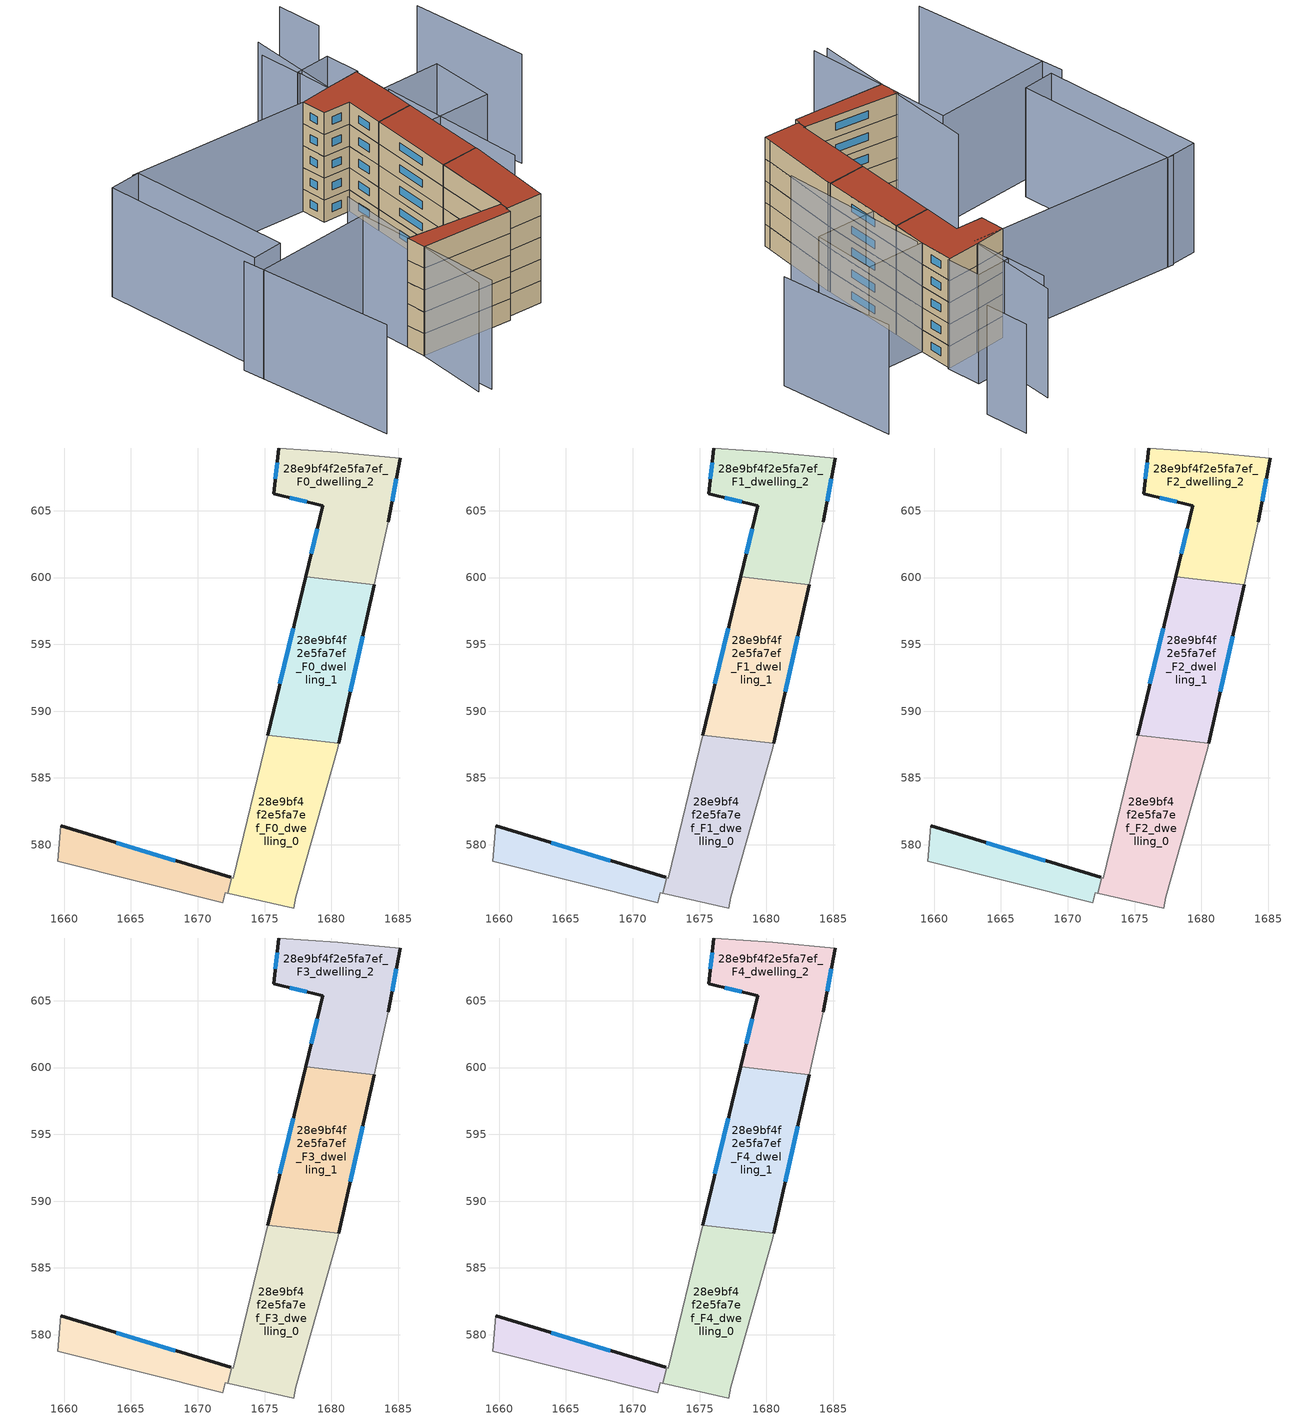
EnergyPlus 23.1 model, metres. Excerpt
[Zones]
28e9bf4f2e5fa7ef_F0_dwelling_0
 floor ground (EU_floor_Construction): 1680.55,587.59 1680.47,587.22 1677.33,576.08 1677.18,575.26 1672.24,576.36 1672.53,577.54 1672.67,577.5 1675.23,588.2 z0
 wall adiabatic (EU_wall_Construction): 1675.23,588.2 1672.67,577.5 1672.53,577.54 1672.24,576.36 1677.18,575.26 1677.33,576.08 1680.47,587.22 1680.55,587.59 z0:3
 wall to 28e9bf4f2e5fa7ef_F0_dwelling_1 (EU_wall_Construction): 1680.55,587.59 1675.23,588.2 z0:3
28e9bf4f2e5fa7ef_F0_dwelling_1
 floor ground (EU_floor_Construction): 1683.2,599.46 1680.55,587.59 1675.23,588.2 1678.06,600.05 z0
 wall outside (EU_wall_Construction): 1680.55,587.59 1683.2,599.46 / 1678.06,600.05 1675.23,588.2 z0:3
 wall to 28e9bf4f2e5fa7ef_F0_dwelling_2 (EU_wall_Construction): 1683.2,599.46 1678.06,600.05 z0:3
 window (EU_Window_Construction): 1681.41,591.45 1682.34,595.6 / 1677.14,596.2 1676.15,592.05 z0.98:2.02
28e9bf4f2e5fa7ef_F0_dwelling_2
 floor ground (EU_floor_Construction): 1685.15,608.95 1684.25,604.17 1683.2,599.46 1678.06,600.05 1679.34,605.38 1675.68,606.26 1676.06,609.7 1680.49,609.39 z0
 wall outside (EU_wall_Construction): 1684.25,604.17 1685.15,608.95 / 1676.06,609.7 1675.68,606.26 1679.34,605.38 1678.06,600.05 z0:3
 wall adiabatic (EU_wall_Construction): 1685.15,608.95 1680.49,609.39 1676.06,609.7 / 1683.2,599.46 1684.25,604.17 z0:3
 window (EU_Window_Construction): 1684.54,605.72 1684.86,607.39 / 1678.93,603.65 1678.48,601.78 / 1676.87,605.98 1678.15,605.67 / 1675.94,608.58 1675.8,607.38 z0.98:2.02
28e9bf4f2e5fa7ef_F0_dwelling_3
 floor ground (EU_floor_Construction): 1672.46,577.56 1672.53,577.54 1672.24,576.36 1672.19,576.37 1672.04,576.4 1671.88,575.66 1659.52,578.77 1659.75,581.41 z0
 wall outside (EU_wall_Construction): 1672.46,577.56 1659.75,581.41 z0:3
 wall adiabatic (EU_wall_Construction): 1659.75,581.41 1659.52,578.77 1671.88,575.66 1672.04,576.4 1672.19,576.37 1672.24,576.36 1672.53,577.54 1672.46,577.56 z0:3
 window (EU_Window_Construction): 1668.33,578.81 1663.88,580.15 z0.98:2.02
28e9bf4f2e5fa7ef_F1_dwelling_0
 floor to 28e9bf4f2e5fa7ef_F0_dwelling_0 (EU_floor_Construction): 1680.55,587.59 1680.47,587.22 1677.33,576.08 1677.18,575.26 1672.24,576.36 1672.52,577.54 1672.67,577.5 1675.23,588.2 z3
 wall adiabatic (EU_wall_Construction): 1675.23,588.2 1672.67,577.5 1672.53,577.54 1672.24,576.36 1677.18,575.26 1677.33,576.08 1680.47,587.22 1680.55,587.59 z3:6
 wall to 28e9bf4f2e5fa7ef_F1_dwelling_1 (EU_wall_Construction): 1680.55,587.59 1675.23,588.2 z3:6
28e9bf4f2e5fa7ef_F1_dwelling_1
 floor to 28e9bf4f2e5fa7ef_F0_dwelling_1 (EU_floor_Construction): 1683.2,599.46 1680.55,587.59 1675.23,588.2 1678.06,600.05 z3
 wall outside (EU_wall_Construction): 1680.55,587.59 1683.2,599.46 / 1678.06,600.05 1675.23,588.2 z3:6
 wall to 28e9bf4f2e5fa7ef_F1_dwelling_2 (EU_wall_Construction): 1683.2,599.46 1678.06,600.05 z3:6
 window (EU_Window_Construction): 1681.41,591.45 1682.34,595.6 / 1677.14,596.2 1676.15,592.05 z3.98:5.02
28e9bf4f2e5fa7ef_F1_dwelling_2
 floor to 28e9bf4f2e5fa7ef_F0_dwelling_2 (EU_floor_Construction): 1685.15,608.95 1684.25,604.17 1683.2,599.46 1678.06,600.05 1679.34,605.38 1675.68,606.26 1676.06,609.7 1680.49,609.39 z3
 wall outside (EU_wall_Construction): 1684.25,604.17 1685.15,608.95 / 1676.06,609.7 1675.68,606.26 1679.34,605.38 1678.06,600.05 z3:6
 wall adiabatic (EU_wall_Construction): 1685.15,608.95 1680.49,609.39 1676.06,609.7 / 1683.2,599.46 1684.25,604.17 z3:6
 window (EU_Window_Construction): 1684.54,605.72 1684.86,607.39 / 1678.93,603.65 1678.48,601.78 / 1676.87,605.98 1678.15,605.67 / 1675.94,608.58 1675.8,607.38 z3.98:5.02
28e9bf4f2e5fa7ef_F1_dwelling_3
 floor to 28e9bf4f2e5fa7ef_F0_dwelling_3 (EU_floor_Construction): 1672.46,577.56 1672.52,577.54 1672.24,576.36 1672.19,576.37 1672.04,576.4 1671.88,575.66 1659.52,578.77 1659.75,581.41 z3
 wall outside (EU_wall_Construction): 1672.46,577.56 1659.75,581.41 z3:6
 wall adiabatic (EU_wall_Construction): 1659.75,581.41 1659.52,578.77 1671.88,575.66 1672.04,576.4 1672.19,576.37 1672.24,576.36 1672.53,577.54 1672.46,577.56 z3:6
 window (EU_Window_Construction): 1668.33,578.81 1663.88,580.15 z3.98:5.02
28e9bf4f2e5fa7ef_F2_dwelling_0
 floor to 28e9bf4f2e5fa7ef_F1_dwelling_0 (EU_floor_Construction): 1680.55,587.59 1680.47,587.22 1677.33,576.08 1677.18,575.26 1672.24,576.36 1672.52,577.54 1672.67,577.5 1675.23,588.2 z6
 wall adiabatic (EU_wall_Construction): 1675.23,588.2 1672.67,577.5 1672.53,577.54 1672.24,576.36 1677.18,575.26 1677.33,576.08 1680.47,587.22 1680.55,587.59 z6:9
 wall to 28e9bf4f2e5fa7ef_F2_dwelling_1 (EU_wall_Construction): 1680.55,587.59 1675.23,588.2 z6:9
28e9bf4f2e5fa7ef_F2_dwelling_1
 floor to 28e9bf4f2e5fa7ef_F1_dwelling_1 (EU_floor_Construction): 1683.2,599.46 1680.55,587.59 1675.23,588.2 1678.06,600.05 z6
 wall outside (EU_wall_Construction): 1680.55,587.59 1683.2,599.46 / 1678.06,600.05 1675.23,588.2 z6:9
 wall to 28e9bf4f2e5fa7ef_F2_dwelling_2 (EU_wall_Construction): 1683.2,599.46 1678.06,600.05 z6:9
 window (EU_Window_Construction): 1681.41,591.45 1682.34,595.6 / 1677.14,596.2 1676.15,592.05 z6.98:8.02
28e9bf4f2e5fa7ef_F2_dwelling_2
 floor to 28e9bf4f2e5fa7ef_F1_dwelling_2 (EU_floor_Construction): 1685.15,608.95 1684.25,604.17 1683.2,599.46 1678.06,600.05 1679.34,605.38 1675.68,606.26 1676.06,609.7 1680.49,609.39 z6
 wall outside (EU_wall_Construction): 1684.25,604.17 1685.15,608.95 / 1676.06,609.7 1675.68,606.26 1679.34,605.38 1678.06,600.05 z6:9
 wall adiabatic (EU_wall_Construction): 1685.15,608.95 1680.49,609.39 1676.06,609.7 / 1683.2,599.46 1684.25,604.17 z6:9
 window (EU_Window_Construction): 1684.54,605.72 1684.86,607.39 / 1678.93,603.65 1678.48,601.78 / 1676.87,605.98 1678.15,605.67 / 1675.94,608.58 1675.8,607.38 z6.98:8.02
28e9bf4f2e5fa7ef_F2_dwelling_3
 floor to 28e9bf4f2e5fa7ef_F1_dwelling_3 (EU_floor_Construction): 1672.46,577.56 1672.52,577.54 1672.24,576.36 1672.19,576.37 1672.04,576.4 1671.88,575.66 1659.52,578.77 1659.75,581.41 z6
 wall outside (EU_wall_Construction): 1672.46,577.56 1659.75,581.41 z6:9
 wall adiabatic (EU_wall_Construction): 1659.75,581.41 1659.52,578.77 1671.88,575.66 1672.04,576.4 1672.19,576.37 1672.24,576.36 1672.53,577.54 1672.46,577.56 z6:9
 window (EU_Window_Construction): 1668.33,578.81 1663.88,580.15 z6.98:8.02
28e9bf4f2e5fa7ef_F3_dwelling_0
 floor to 28e9bf4f2e5fa7ef_F2_dwelling_0 (EU_floor_Construction): 1680.55,587.59 1680.47,587.22 1677.33,576.08 1677.18,575.26 1672.24,576.36 1672.52,577.54 1672.67,577.5 1675.23,588.2 z9
 wall adiabatic (EU_wall_Construction): 1675.23,588.2 1672.67,577.5 1672.53,577.54 1672.24,576.36 1677.18,575.26 1677.33,576.08 1680.47,587.22 1680.55,587.59 z9:12
 wall to 28e9bf4f2e5fa7ef_F3_dwelling_1 (EU_wall_Construction): 1680.55,587.59 1675.23,588.2 z9:12
28e9bf4f2e5fa7ef_F3_dwelling_1
 floor to 28e9bf4f2e5fa7ef_F2_dwelling_1 (EU_floor_Construction): 1683.2,599.46 1680.55,587.59 1675.23,588.2 1678.06,600.05 z9
 wall outside (EU_wall_Construction): 1680.55,587.59 1683.2,599.46 / 1678.06,600.05 1675.23,588.2 z9:12
 wall to 28e9bf4f2e5fa7ef_F3_dwelling_2 (EU_wall_Construction): 1683.2,599.46 1678.06,600.05 z9:12
 window (EU_Window_Construction): 1681.41,591.45 1682.34,595.6 / 1677.14,596.2 1676.15,592.05 z9.98:11.02
28e9bf4f2e5fa7ef_F3_dwelling_2
 floor to 28e9bf4f2e5fa7ef_F2_dwelling_2 (EU_floor_Construction): 1685.15,608.95 1684.25,604.17 1683.2,599.46 1678.06,600.05 1679.34,605.38 1675.68,606.26 1676.06,609.7 1680.49,609.39 z9
 wall outside (EU_wall_Construction): 1684.25,604.17 1685.15,608.95 / 1676.06,609.7 1675.68,606.26 1679.34,605.38 1678.06,600.05 z9:12
 wall adiabatic (EU_wall_Construction): 1685.15,608.95 1680.49,609.39 1676.06,609.7 / 1683.2,599.46 1684.25,604.17 z9:12
 window (EU_Window_Construction): 1684.54,605.72 1684.86,607.39 / 1678.93,603.65 1678.48,601.78 / 1676.87,605.98 1678.15,605.67 / 1675.94,608.58 1675.8,607.38 z9.98:11.02
28e9bf4f2e5fa7ef_F3_dwelling_3
 floor to 28e9bf4f2e5fa7ef_F2_dwelling_3 (EU_floor_Construction): 1672.46,577.56 1672.52,577.54 1672.24,576.36 1672.19,576.37 1672.04,576.4 1671.88,575.66 1659.52,578.77 1659.75,581.41 z9
 wall outside (EU_wall_Construction): 1672.46,577.56 1659.75,581.41 z9:12
 wall adiabatic (EU_wall_Construction): 1659.75,581.41 1659.52,578.77 1671.88,575.66 1672.04,576.4 1672.19,576.37 1672.24,576.36 1672.53,577.54 1672.46,577.56 z9:12
 window (EU_Window_Construction): 1668.33,578.81 1663.88,580.15 z9.98:11.02
28e9bf4f2e5fa7ef_F4_dwelling_0
 floor to 28e9bf4f2e5fa7ef_F3_dwelling_0 (EU_floor_Construction): 1680.55,587.59 1680.47,587.22 1677.33,576.08 1677.18,575.26 1672.24,576.36 1672.52,577.54 1672.67,577.5 1675.23,588.2 z12
 wall adiabatic (EU_wall_Construction): 1675.23,588.2 1672.67,577.5 1672.53,577.54 1672.24,576.36 1677.18,575.26 1677.33,576.08 1680.47,587.22 1680.55,587.59 z12:15
 wall to 28e9bf4f2e5fa7ef_F4_dwelling_1 (EU_wall_Construction): 1680.55,587.59 1675.23,588.2 z12:15
 roof outside (EU_roof_Construction): 1677.33,576.08 1680.47,587.22 1680.55,587.59 1675.23,588.2 1672.67,577.5 1672.53,577.54 1672.24,576.36 1677.18,575.26 z15
28e9bf4f2e5fa7ef_F4_dwelling_1
 floor to 28e9bf4f2e5fa7ef_F3_dwelling_1 (EU_floor_Construction): 1683.2,599.46 1680.55,587.59 1675.23,588.2 1678.06,600.05 z12
 wall outside (EU_wall_Construction): 1680.55,587.59 1683.2,599.46 / 1678.06,600.05 1675.23,588.2 z12:15
 wall to 28e9bf4f2e5fa7ef_F4_dwelling_2 (EU_wall_Construction): 1683.2,599.46 1678.06,600.05 z12:15
 window (EU_Window_Construction): 1681.41,591.45 1682.34,595.6 / 1677.14,596.2 1676.15,592.05 z12.98:14.02
 roof outside (EU_roof_Construction): 1680.55,587.59 1683.2,599.46 1678.06,600.05 1675.23,588.2 z15
28e9bf4f2e5fa7ef_F4_dwelling_2
 floor to 28e9bf4f2e5fa7ef_F3_dwelling_2 (EU_floor_Construction): 1685.15,608.95 1684.25,604.17 1683.2,599.46 1678.06,600.05 1679.34,605.38 1675.68,606.26 1676.06,609.7 1680.49,609.39 z12
 wall outside (EU_wall_Construction): 1684.25,604.17 1685.15,608.95 / 1676.06,609.7 1675.68,606.26 1679.34,605.38 1678.06,600.05 z12:15
 wall adiabatic (EU_wall_Construction): 1685.15,608.95 1680.49,609.39 1676.06,609.7 / 1683.2,599.46 1684.25,604.17 z12:15
 window (EU_Window_Construction): 1684.54,605.72 1684.86,607.39 / 1678.93,603.65 1678.48,601.78 / 1676.87,605.98 1678.15,605.67 / 1675.94,608.58 1675.8,607.38 z12.98:14.02
 roof outside (EU_roof_Construction): 1683.2,599.46 1684.25,604.17 1685.15,608.95 1680.49,609.39 1676.06,609.7 1675.68,606.26 1679.34,605.38 1678.06,600.05 z15
28e9bf4f2e5fa7ef_F4_dwelling_3
 floor to 28e9bf4f2e5fa7ef_F3_dwelling_3 (EU_floor_Construction): 1672.46,577.56 1672.52,577.54 1672.24,576.36 1672.19,576.37 1672.04,576.4 1671.88,575.66 1659.52,578.77 1659.75,581.41 z12
 wall outside (EU_wall_Construction): 1672.46,577.56 1659.75,581.41 z12:15
 wall adiabatic (EU_wall_Construction): 1659.75,581.41 1659.52,578.77 1671.88,575.66 1672.04,576.4 1672.19,576.37 1672.24,576.36 1672.53,577.54 1672.46,577.56 z12:15
 window (EU_Window_Construction): 1668.33,578.81 1663.88,580.15 z12.98:14.02
 roof outside (EU_roof_Construction): 1671.88,575.66 1672.04,576.4 1672.19,576.37 1672.24,576.36 1672.53,577.54 1672.46,577.56 1659.75,581.41 1659.52,578.77 z15
shading: 1643.92,590.36 1660.56,588.68 / 1660.56,588.68 1658.47,567.94 / 1643.98,593.31 1643.11,571.49 / 1680.81,613.89 1681.3,619.9 / 1683.34,622.06 1680.34,608.73 / 1680.34,608.73 1650.95,615.34 / 1690.53,618.69 1691.02,624.9 / 1657.19,568.8 1662.75,592.62 / 1682.01,582.94 1684.53,603.6 / 1700.21,596.13 1701.1,612.35 / 1645.35,592.86 1647.31,615.55 / 1647.31,615.55 1651.72,615.17 / 1651.72,615.17 1649.76,592.48 / 1649.76,592.48 1645.35,592.86 / 1680.87,614.27 1685.87,613.78 / 1685.87,613.78 1685.39,608.91 / 1685.39,608.91 1680.39,609.41 / 1680.39,609.41 1680.87,614.27 / 1683.97,604.22 1692.4,602.61 / 1692.4,602.61 1690.72,593.8 / 1690.72,593.8 1682.3,595.4 / 1682.3,595.4 1683.97,604.22 z0:15
[Building]
EU S2 Campaign: North Axis=0; Terrain=City; Solar Distribution=FullExterior
[Site:Location]
Bologna: Latitude=44.5; Longitude=11.25; Time Zone=1; Elevation=37
[SizingPeriod:WeatherFileDays]
AnnualSizingPeriod: Begin Month=1; Begin Day of Month=1; End Month=12; End Day of Month=31; Day of Week for Start Day=Monday; Use Weather File Daylight Saving Period=No; Use Weather File Rain and Snow Indicators=No
[MATERIAL]
EU_InternalMass_Material: Roughness=MediumRough; Thickness=0.1; Conductivity=1; Density=1800; Specific Heat=900; Thermal Absorptance=0.9; Solar Absorptance=0.7; Visible Absorptance=0.7
[MATERIAL:NOMASS] Roughness=MediumRough; Thermal Absorptance=0.9; Solar Absorptance=0.7; Visible Absorptance=0.7
Name | Thermal Resistance
EU_wall_NoMass | 0.905828
EU_roof_NoMass | 0.37593
EU_floor_NoMass | 0.67114
[WINDOWMATERIAL:SIMPLEGLAZINGSYSTEM]
EU_Window_SimpleGlazing: UFactor=4.52486; Solar Heat Gain Coefficient=0.85; Visible Transmittance=0.85
[CONSTRUCTION]
EU_wall_Construction: EU_wall_NoMass
EU_roof_Construction: EU_roof_NoMass
EU_floor_Construction: EU_floor_NoMass
EU_Window_Construction: EU_Window_SimpleGlazing
EU_InternalMass_Construction: EU_InternalMass_Material
[ZONE] Type=1; Multiplier=1; Ceiling Height=autocalculate; Floor Area=autocalculate; Part of Total Floor Area=Yes
Name | Volume
28e9bf4f2e5fa7ef_F0_dwelling_0; 28e9bf4f2e5fa7ef_F1_dwelling_0; 28e9bf4f2e5fa7ef_F2_dwelling_0; 28e9bf4f2e5fa7ef_F3_dwelling_0; 28e9bf4f2e5fa7ef_F4_dwelling_0 | 190.977
28e9bf4f2e5fa7ef_F0_dwelling_1; 28e9bf4f2e5fa7ef_F1_dwelling_1; 28e9bf4f2e5fa7ef_F2_dwelling_1; 28e9bf4f2e5fa7ef_F3_dwelling_1; 28e9bf4f2e5fa7ef_F4_dwelling_1 | 190.983
28e9bf4f2e5fa7ef_F0_dwelling_2 | 190.975
28e9bf4f2e5fa7ef_F1_dwelling_2; 28e9bf4f2e5fa7ef_F2_dwelling_2; 28e9bf4f2e5fa7ef_F3_dwelling_2; 28e9bf4f2e5fa7ef_F4_dwelling_2 | 190.976
28e9bf4f2e5fa7ef_F0_dwelling_3 | 89.7649
28e9bf4f2e5fa7ef_F1_dwelling_3; 28e9bf4f2e5fa7ef_F2_dwelling_3; 28e9bf4f2e5fa7ef_F3_dwelling_3; 28e9bf4f2e5fa7ef_F4_dwelling_3 | 89.7656
[INTERNALMASS] Construction=EU_InternalMass_Construction
Name | Zone or ZoneList | Surface Area
28e9bf4f2e5fa7ef_F0_dwelling_0_EU_InternalMass | 28e9bf4f2e5fa7ef_F0_dwelling_0 | 63.6592
28e9bf4f2e5fa7ef_F0_dwelling_1_EU_InternalMass | 28e9bf4f2e5fa7ef_F0_dwelling_1 | 63.6608
28e9bf4f2e5fa7ef_F0_dwelling_2_EU_InternalMass | 28e9bf4f2e5fa7ef_F0_dwelling_2 | 63.6586
28e9bf4f2e5fa7ef_F0_dwelling_3_EU_InternalMass | 28e9bf4f2e5fa7ef_F0_dwelling_3 | 29.9215
28e9bf4f2e5fa7ef_F1_dwelling_0_EU_InternalMass | 28e9bf4f2e5fa7ef_F1_dwelling_0 | 63.6592
28e9bf4f2e5fa7ef_F1_dwelling_1_EU_InternalMass | 28e9bf4f2e5fa7ef_F1_dwelling_1 | 63.6608
28e9bf4f2e5fa7ef_F1_dwelling_2_EU_InternalMass | 28e9bf4f2e5fa7ef_F1_dwelling_2 | 63.6586
28e9bf4f2e5fa7ef_F1_dwelling_3_EU_InternalMass | 28e9bf4f2e5fa7ef_F1_dwelling_3 | 29.9215
28e9bf4f2e5fa7ef_F2_dwelling_0_EU_InternalMass | 28e9bf4f2e5fa7ef_F2_dwelling_0 | 63.6592
28e9bf4f2e5fa7ef_F2_dwelling_1_EU_InternalMass | 28e9bf4f2e5fa7ef_F2_dwelling_1 | 63.6608
28e9bf4f2e5fa7ef_F2_dwelling_2_EU_InternalMass | 28e9bf4f2e5fa7ef_F2_dwelling_2 | 63.6586
28e9bf4f2e5fa7ef_F2_dwelling_3_EU_InternalMass | 28e9bf4f2e5fa7ef_F2_dwelling_3 | 29.9215
28e9bf4f2e5fa7ef_F3_dwelling_0_EU_InternalMass | 28e9bf4f2e5fa7ef_F3_dwelling_0 | 63.6592
28e9bf4f2e5fa7ef_F3_dwelling_1_EU_InternalMass | 28e9bf4f2e5fa7ef_F3_dwelling_1 | 63.6608
28e9bf4f2e5fa7ef_F3_dwelling_2_EU_InternalMass | 28e9bf4f2e5fa7ef_F3_dwelling_2 | 63.6586
28e9bf4f2e5fa7ef_F3_dwelling_3_EU_InternalMass | 28e9bf4f2e5fa7ef_F3_dwelling_3 | 29.9215
28e9bf4f2e5fa7ef_F4_dwelling_0_EU_InternalMass | 28e9bf4f2e5fa7ef_F4_dwelling_0 | 63.6592
28e9bf4f2e5fa7ef_F4_dwelling_1_EU_InternalMass | 28e9bf4f2e5fa7ef_F4_dwelling_1 | 63.6608
28e9bf4f2e5fa7ef_F4_dwelling_2_EU_InternalMass | 28e9bf4f2e5fa7ef_F4_dwelling_2 | 63.6586
28e9bf4f2e5fa7ef_F4_dwelling_3_EU_InternalMass | 28e9bf4f2e5fa7ef_F4_dwelling_3 | 29.9215
[OTHEREQUIPMENT] Fuel Type=Electricity; Design Level Calculation Method=Watts/Area; Power per Zone Floor Area=1; Fraction Latent=0; Fraction Radiant=0; Fraction Lost=0; Carbon Dioxide Generation Rate=0; EndUse Subcategory=EU_Step8_InternalGains
Name | Zone or ZoneList or Space or SpaceList | Schedule
EU_Step8_InternalGain_28e9bf4f2e5fa7ef_F0_dwelling_0_f000 | 28e9bf4f2e5fa7ef_F0_dwelling_0 | EU_Step8_GainSchedule_28e9bf4f2e5fa7ef_F0_dwelling_0_f000
EU_Step8_InternalGain_28e9bf4f2e5fa7ef_F0_dwelling_1_f000 | 28e9bf4f2e5fa7ef_F0_dwelling_1 | EU_Step8_GainSchedule_28e9bf4f2e5fa7ef_F0_dwelling_1_f000
EU_Step8_InternalGain_28e9bf4f2e5fa7ef_F0_dwelling_2_f000 | 28e9bf4f2e5fa7ef_F0_dwelling_2 | EU_Step8_GainSchedule_28e9bf4f2e5fa7ef_F0_dwelling_2_f000
EU_Step8_InternalGain_28e9bf4f2e5fa7ef_F0_dwelling_3_f000 | 28e9bf4f2e5fa7ef_F0_dwelling_3 | EU_Step8_GainSchedule_28e9bf4f2e5fa7ef_F0_dwelling_3_f000
EU_Step8_InternalGain_28e9bf4f2e5fa7ef_F1_dwelling_0_f000 | 28e9bf4f2e5fa7ef_F1_dwelling_0 | EU_Step8_GainSchedule_28e9bf4f2e5fa7ef_F1_dwelling_0_f000
EU_Step8_InternalGain_28e9bf4f2e5fa7ef_F1_dwelling_1_f000 | 28e9bf4f2e5fa7ef_F1_dwelling_1 | EU_Step8_GainSchedule_28e9bf4f2e5fa7ef_F1_dwelling_1_f000
EU_Step8_InternalGain_28e9bf4f2e5fa7ef_F1_dwelling_2_f000 | 28e9bf4f2e5fa7ef_F1_dwelling_2 | EU_Step8_GainSchedule_28e9bf4f2e5fa7ef_F1_dwelling_2_f000
EU_Step8_InternalGain_28e9bf4f2e5fa7ef_F1_dwelling_3_f000 | 28e9bf4f2e5fa7ef_F1_dwelling_3 | EU_Step8_GainSchedule_28e9bf4f2e5fa7ef_F1_dwelling_3_f000
EU_Step8_InternalGain_28e9bf4f2e5fa7ef_F2_dwelling_0_f000 | 28e9bf4f2e5fa7ef_F2_dwelling_0 | EU_Step8_GainSchedule_28e9bf4f2e5fa7ef_F2_dwelling_0_f000
EU_Step8_InternalGain_28e9bf4f2e5fa7ef_F2_dwelling_1_f000 | 28e9bf4f2e5fa7ef_F2_dwelling_1 | EU_Step8_GainSchedule_28e9bf4f2e5fa7ef_F2_dwelling_1_f000
EU_Step8_InternalGain_28e9bf4f2e5fa7ef_F2_dwelling_2_f000 | 28e9bf4f2e5fa7ef_F2_dwelling_2 | EU_Step8_GainSchedule_28e9bf4f2e5fa7ef_F2_dwelling_2_f000
EU_Step8_InternalGain_28e9bf4f2e5fa7ef_F2_dwelling_3_f000 | 28e9bf4f2e5fa7ef_F2_dwelling_3 | EU_Step8_GainSchedule_28e9bf4f2e5fa7ef_F2_dwelling_3_f000
EU_Step8_InternalGain_28e9bf4f2e5fa7ef_F3_dwelling_0_f000 | 28e9bf4f2e5fa7ef_F3_dwelling_0 | EU_Step8_GainSchedule_28e9bf4f2e5fa7ef_F3_dwelling_0_f000
EU_Step8_InternalGain_28e9bf4f2e5fa7ef_F3_dwelling_1_f000 | 28e9bf4f2e5fa7ef_F3_dwelling_1 | EU_Step8_GainSchedule_28e9bf4f2e5fa7ef_F3_dwelling_1_f000
EU_Step8_InternalGain_28e9bf4f2e5fa7ef_F3_dwelling_2_f000 | 28e9bf4f2e5fa7ef_F3_dwelling_2 | EU_Step8_GainSchedule_28e9bf4f2e5fa7ef_F3_dwelling_2_f000
EU_Step8_InternalGain_28e9bf4f2e5fa7ef_F3_dwelling_3_f000 | 28e9bf4f2e5fa7ef_F3_dwelling_3 | EU_Step8_GainSchedule_28e9bf4f2e5fa7ef_F3_dwelling_3_f000
EU_Step8_InternalGain_28e9bf4f2e5fa7ef_F4_dwelling_0_f000 | 28e9bf4f2e5fa7ef_F4_dwelling_0 | EU_Step8_GainSchedule_28e9bf4f2e5fa7ef_F4_dwelling_0_f000
EU_Step8_InternalGain_28e9bf4f2e5fa7ef_F4_dwelling_1_f000 | 28e9bf4f2e5fa7ef_F4_dwelling_1 | EU_Step8_GainSchedule_28e9bf4f2e5fa7ef_F4_dwelling_1_f000
EU_Step8_InternalGain_28e9bf4f2e5fa7ef_F4_dwelling_2_f000 | 28e9bf4f2e5fa7ef_F4_dwelling_2 | EU_Step8_GainSchedule_28e9bf4f2e5fa7ef_F4_dwelling_2_f000
EU_Step8_InternalGain_28e9bf4f2e5fa7ef_F4_dwelling_3_f000 | 28e9bf4f2e5fa7ef_F4_dwelling_3 | EU_Step8_GainSchedule_28e9bf4f2e5fa7ef_F4_dwelling_3_f000
[ZONEVENTILATION:DESIGNFLOWRATE] Schedule=EU_AlwaysOn; Design Flow Rate Calculation Method=AirChanges/Hour; Air Changes per Hour=0.73129; Ventilation Type=Natural; Fan Pressure Rise=0; Fan Total Efficiency=1; Constant Term Coefficient=1; Temperature Term Coefficient=0; Velocity Term Coefficient=0; Velocity Squared Term Coefficient=0; Minimum Indoor Temperature=-100; Maximum Indoor Temperature=100; Delta Temperature=-100; Minimum Outdoor Temperature=-100; Maximum Outdoor Temperature=100; Maximum Wind Speed=40
Name | Zone or ZoneList or Space or SpaceList
EU_ConstantAir_28e9bf4f2e5fa7ef_F0_dwelling_0 | 28e9bf4f2e5fa7ef_F0_dwelling_0
EU_ConstantAir_28e9bf4f2e5fa7ef_F0_dwelling_1 | 28e9bf4f2e5fa7ef_F0_dwelling_1
EU_ConstantAir_28e9bf4f2e5fa7ef_F0_dwelling_2 | 28e9bf4f2e5fa7ef_F0_dwelling_2
EU_ConstantAir_28e9bf4f2e5fa7ef_F0_dwelling_3 | 28e9bf4f2e5fa7ef_F0_dwelling_3
EU_ConstantAir_28e9bf4f2e5fa7ef_F1_dwelling_0 | 28e9bf4f2e5fa7ef_F1_dwelling_0
EU_ConstantAir_28e9bf4f2e5fa7ef_F1_dwelling_1 | 28e9bf4f2e5fa7ef_F1_dwelling_1
EU_ConstantAir_28e9bf4f2e5fa7ef_F1_dwelling_2 | 28e9bf4f2e5fa7ef_F1_dwelling_2
EU_ConstantAir_28e9bf4f2e5fa7ef_F1_dwelling_3 | 28e9bf4f2e5fa7ef_F1_dwelling_3
EU_ConstantAir_28e9bf4f2e5fa7ef_F2_dwelling_0 | 28e9bf4f2e5fa7ef_F2_dwelling_0
EU_ConstantAir_28e9bf4f2e5fa7ef_F2_dwelling_1 | 28e9bf4f2e5fa7ef_F2_dwelling_1
EU_ConstantAir_28e9bf4f2e5fa7ef_F2_dwelling_2 | 28e9bf4f2e5fa7ef_F2_dwelling_2
EU_ConstantAir_28e9bf4f2e5fa7ef_F2_dwelling_3 | 28e9bf4f2e5fa7ef_F2_dwelling_3
EU_ConstantAir_28e9bf4f2e5fa7ef_F3_dwelling_0 | 28e9bf4f2e5fa7ef_F3_dwelling_0
EU_ConstantAir_28e9bf4f2e5fa7ef_F3_dwelling_1 | 28e9bf4f2e5fa7ef_F3_dwelling_1
EU_ConstantAir_28e9bf4f2e5fa7ef_F3_dwelling_2 | 28e9bf4f2e5fa7ef_F3_dwelling_2
EU_ConstantAir_28e9bf4f2e5fa7ef_F3_dwelling_3 | 28e9bf4f2e5fa7ef_F3_dwelling_3
EU_ConstantAir_28e9bf4f2e5fa7ef_F4_dwelling_0 | 28e9bf4f2e5fa7ef_F4_dwelling_0
EU_ConstantAir_28e9bf4f2e5fa7ef_F4_dwelling_1 | 28e9bf4f2e5fa7ef_F4_dwelling_1
EU_ConstantAir_28e9bf4f2e5fa7ef_F4_dwelling_2 | 28e9bf4f2e5fa7ef_F4_dwelling_2
EU_ConstantAir_28e9bf4f2e5fa7ef_F4_dwelling_3 | 28e9bf4f2e5fa7ef_F4_dwelling_3
[HVACTEMPLATE:THERMOSTAT] Constant Heating Setpoint=20; Constant Cooling Setpoint=50
EU_HeatOnly_28e9bf4f2e5fa7ef_F0_dwelling_0; EU_HeatOnly_28e9bf4f2e5fa7ef_F0_dwelling_1; EU_HeatOnly_28e9bf4f2e5fa7ef_F0_dwelling_2; EU_HeatOnly_28e9bf4f2e5fa7ef_F0_dwelling_3; EU_HeatOnly_28e9bf4f2e5fa7ef_F1_dwelling_0; EU_HeatOnly_28e9bf4f2e5fa7ef_F1_dwelling_1; EU_HeatOnly_28e9bf4f2e5fa7ef_F1_dwelling_2; EU_HeatOnly_28e9bf4f2e5fa7ef_F1_dwelling_3; EU_HeatOnly_28e9bf4f2e5fa7ef_F2_dwelling_0; EU_HeatOnly_28e9bf4f2e5fa7ef_F2_dwelling_1; EU_HeatOnly_28e9bf4f2e5fa7ef_F2_dwelling_2; EU_HeatOnly_28e9bf4f2e5fa7ef_F2_dwelling_3; EU_HeatOnly_28e9bf4f2e5fa7ef_F3_dwelling_0; EU_HeatOnly_28e9bf4f2e5fa7ef_F3_dwelling_1; EU_HeatOnly_28e9bf4f2e5fa7ef_F3_dwelling_2; EU_HeatOnly_28e9bf4f2e5fa7ef_F3_dwelling_3; EU_HeatOnly_28e9bf4f2e5fa7ef_F4_dwelling_0; EU_HeatOnly_28e9bf4f2e5fa7ef_F4_dwelling_1; EU_HeatOnly_28e9bf4f2e5fa7ef_F4_dwelling_2; EU_HeatOnly_28e9bf4f2e5fa7ef_F4_dwelling_3
[HVACTEMPLATE:ZONE:IDEALLOADSAIRSYSTEM] System Availability Schedule=EU_AlwaysOn; Maximum Heating Supply Air Temperature=50; Minimum Cooling Supply Air Temperature=13; Maximum Heating Supply Air Humidity Ratio=0.0156; Minimum Cooling Supply Air Humidity Ratio=0.0077; Heating Limit=NoLimit; Cooling Limit=NoLimit; Heating Availability Schedule=EU_AlwaysOn; Cooling Availability Schedule=EU_CoolingOff; Dehumidification Control Type=ConstantSensibleHeatRatio; Cooling Sensible Heat Ratio=0.7; Dehumidification Setpoint=60; Humidification Control Type=None; Humidification Setpoint=30; Outdoor Air Method=None; Outdoor Air Flow Rate per Person=0.00944; Outdoor Air Flow Rate per Zone Floor Area=0; Outdoor Air Flow Rate per Zone=0; Demand Controlled Ventilation Type=None; Outdoor Air Economizer Type=NoEconomizer; Heat Recovery Type=None; Sensible Heat Recovery Effectiveness=0.7; Latent Heat Recovery Effectiveness=0.65
Name | Template Thermostat
28e9bf4f2e5fa7ef_F0_dwelling_0 | EU_HeatOnly_28e9bf4f2e5fa7ef_F0_dwelling_0
28e9bf4f2e5fa7ef_F0_dwelling_1 | EU_HeatOnly_28e9bf4f2e5fa7ef_F0_dwelling_1
28e9bf4f2e5fa7ef_F0_dwelling_2 | EU_HeatOnly_28e9bf4f2e5fa7ef_F0_dwelling_2
28e9bf4f2e5fa7ef_F0_dwelling_3 | EU_HeatOnly_28e9bf4f2e5fa7ef_F0_dwelling_3
28e9bf4f2e5fa7ef_F1_dwelling_0 | EU_HeatOnly_28e9bf4f2e5fa7ef_F1_dwelling_0
28e9bf4f2e5fa7ef_F1_dwelling_1 | EU_HeatOnly_28e9bf4f2e5fa7ef_F1_dwelling_1
28e9bf4f2e5fa7ef_F1_dwelling_2 | EU_HeatOnly_28e9bf4f2e5fa7ef_F1_dwelling_2
28e9bf4f2e5fa7ef_F1_dwelling_3 | EU_HeatOnly_28e9bf4f2e5fa7ef_F1_dwelling_3
28e9bf4f2e5fa7ef_F2_dwelling_0 | EU_HeatOnly_28e9bf4f2e5fa7ef_F2_dwelling_0
28e9bf4f2e5fa7ef_F2_dwelling_1 | EU_HeatOnly_28e9bf4f2e5fa7ef_F2_dwelling_1
28e9bf4f2e5fa7ef_F2_dwelling_2 | EU_HeatOnly_28e9bf4f2e5fa7ef_F2_dwelling_2
28e9bf4f2e5fa7ef_F2_dwelling_3 | EU_HeatOnly_28e9bf4f2e5fa7ef_F2_dwelling_3
28e9bf4f2e5fa7ef_F3_dwelling_0 | EU_HeatOnly_28e9bf4f2e5fa7ef_F3_dwelling_0
28e9bf4f2e5fa7ef_F3_dwelling_1 | EU_HeatOnly_28e9bf4f2e5fa7ef_F3_dwelling_1
28e9bf4f2e5fa7ef_F3_dwelling_2 | EU_HeatOnly_28e9bf4f2e5fa7ef_F3_dwelling_2
28e9bf4f2e5fa7ef_F3_dwelling_3 | EU_HeatOnly_28e9bf4f2e5fa7ef_F3_dwelling_3
28e9bf4f2e5fa7ef_F4_dwelling_0 | EU_HeatOnly_28e9bf4f2e5fa7ef_F4_dwelling_0
28e9bf4f2e5fa7ef_F4_dwelling_1 | EU_HeatOnly_28e9bf4f2e5fa7ef_F4_dwelling_1
28e9bf4f2e5fa7ef_F4_dwelling_2 | EU_HeatOnly_28e9bf4f2e5fa7ef_F4_dwelling_2
28e9bf4f2e5fa7ef_F4_dwelling_3 | EU_HeatOnly_28e9bf4f2e5fa7ef_F4_dwelling_3
[SIZING:ZONE] Zone Cooling Design Supply Air Temperature Input Method=SupplyAirTemperature; Zone Cooling Design Supply Air Temperature=13; Zone Heating Design Supply Air Temperature Input Method=SupplyAirTemperature; Zone Heating Design Supply Air Temperature=50; Zone Cooling Design Supply Air Humidity Ratio=0.008; Zone Heating Design Supply Air Humidity Ratio=0.008; Cooling Design Air Flow Method=DesignDay; Cooling Design Air Flow Rate=0; Cooling Minimum Air Flow per Zone Floor Area=0.000762; Cooling Minimum Air Flow=0; Cooling Minimum Air Flow Fraction=0.2; Heating Design Air Flow Method=DesignDay; Heating Design Air Flow Rate=0; Heating Maximum Air Flow per Zone Floor Area=0.002032; Heating Maximum Air Flow=0.141576; Heating Maximum Air Flow Fraction=0.3; Account for Dedicated Outdoor Air System=No; Dedicated Outdoor Air System Control Strategy=NeutralSupplyAir; Dedicated Outdoor Air Low Setpoint Temperature for Design=autosize; Dedicated Outdoor Air High Setpoint Temperature for Design=autosize; Zone Load Sizing Method=Sensible Load Only No Latent Load; Zone Latent Cooling Design Supply Air Humidity Ratio Input Method=HumidityRatioDifference; Zone Cooling Design Supply Air Humidity Ratio Difference=0.005; Zone Latent Heating Design Supply Air Humidity Ratio Input Method=HumidityRatioDifference; Zone Humidification Design Supply Air Humidity Ratio Difference=0.005
28e9bf4f2e5fa7ef_F0_dwelling_0; 28e9bf4f2e5fa7ef_F0_dwelling_1; 28e9bf4f2e5fa7ef_F0_dwelling_2; 28e9bf4f2e5fa7ef_F0_dwelling_3; 28e9bf4f2e5fa7ef_F1_dwelling_0; 28e9bf4f2e5fa7ef_F1_dwelling_1; 28e9bf4f2e5fa7ef_F1_dwelling_2; 28e9bf4f2e5fa7ef_F1_dwelling_3; 28e9bf4f2e5fa7ef_F2_dwelling_0; 28e9bf4f2e5fa7ef_F2_dwelling_1; 28e9bf4f2e5fa7ef_F2_dwelling_2; 28e9bf4f2e5fa7ef_F2_dwelling_3; 28e9bf4f2e5fa7ef_F3_dwelling_0; 28e9bf4f2e5fa7ef_F3_dwelling_1; 28e9bf4f2e5fa7ef_F3_dwelling_2; 28e9bf4f2e5fa7ef_F3_dwelling_3; 28e9bf4f2e5fa7ef_F4_dwelling_0; 28e9bf4f2e5fa7ef_F4_dwelling_1; 28e9bf4f2e5fa7ef_F4_dwelling_2; 28e9bf4f2e5fa7ef_F4_dwelling_3
[SCHEDULE:CONSTANT]
Name | Hourly Value
EU_AlwaysOn | 1
EU_CoolingOff | 0
[SCHEDULE:FILE] Column Number=1; Rows to Skip at Top=0; Number of Hours of Data=8760; Column Separator=Comma; Interpolate to Timestep=No; Minutes per Item=60; Adjust Schedule for Daylight Savings=Yes
Name | File
EU_Step8_GainSchedule_28e9bf4f2e5fa7ef_F0_dwelling_0_f000 | ../../schedules/28e9bf4f2e5fa7ef/28e9bf4f2e5fa7ef_F0_dwelling_0_f000_gain.csv
EU_Step8_GainSchedule_28e9bf4f2e5fa7ef_F0_dwelling_1_f000 | ../../schedules/28e9bf4f2e5fa7ef/28e9bf4f2e5fa7ef_F0_dwelling_1_f000_gain.csv
EU_Step8_GainSchedule_28e9bf4f2e5fa7ef_F0_dwelling_2_f000 | ../../schedules/28e9bf4f2e5fa7ef/28e9bf4f2e5fa7ef_F0_dwelling_2_f000_gain.csv
EU_Step8_GainSchedule_28e9bf4f2e5fa7ef_F0_dwelling_3_f000 | ../../schedules/28e9bf4f2e5fa7ef/28e9bf4f2e5fa7ef_F0_dwelling_3_f000_gain.csv
EU_Step8_GainSchedule_28e9bf4f2e5fa7ef_F1_dwelling_0_f000 | ../../schedules/28e9bf4f2e5fa7ef/28e9bf4f2e5fa7ef_F1_dwelling_0_f000_gain.csv
EU_Step8_GainSchedule_28e9bf4f2e5fa7ef_F1_dwelling_1_f000 | ../../schedules/28e9bf4f2e5fa7ef/28e9bf4f2e5fa7ef_F1_dwelling_1_f000_gain.csv
EU_Step8_GainSchedule_28e9bf4f2e5fa7ef_F1_dwelling_2_f000 | ../../schedules/28e9bf4f2e5fa7ef/28e9bf4f2e5fa7ef_F1_dwelling_2_f000_gain.csv
EU_Step8_GainSchedule_28e9bf4f2e5fa7ef_F1_dwelling_3_f000 | ../../schedules/28e9bf4f2e5fa7ef/28e9bf4f2e5fa7ef_F1_dwelling_3_f000_gain.csv
EU_Step8_GainSchedule_28e9bf4f2e5fa7ef_F2_dwelling_0_f000 | ../../schedules/28e9bf4f2e5fa7ef/28e9bf4f2e5fa7ef_F2_dwelling_0_f000_gain.csv
EU_Step8_GainSchedule_28e9bf4f2e5fa7ef_F2_dwelling_1_f000 | ../../schedules/28e9bf4f2e5fa7ef/28e9bf4f2e5fa7ef_F2_dwelling_1_f000_gain.csv
EU_Step8_GainSchedule_28e9bf4f2e5fa7ef_F2_dwelling_2_f000 | ../../schedules/28e9bf4f2e5fa7ef/28e9bf4f2e5fa7ef_F2_dwelling_2_f000_gain.csv
EU_Step8_GainSchedule_28e9bf4f2e5fa7ef_F2_dwelling_3_f000 | ../../schedules/28e9bf4f2e5fa7ef/28e9bf4f2e5fa7ef_F2_dwelling_3_f000_gain.csv
EU_Step8_GainSchedule_28e9bf4f2e5fa7ef_F3_dwelling_0_f000 | ../../schedules/28e9bf4f2e5fa7ef/28e9bf4f2e5fa7ef_F3_dwelling_0_f000_gain.csv
EU_Step8_GainSchedule_28e9bf4f2e5fa7ef_F3_dwelling_1_f000 | ../../schedules/28e9bf4f2e5fa7ef/28e9bf4f2e5fa7ef_F3_dwelling_1_f000_gain.csv
EU_Step8_GainSchedule_28e9bf4f2e5fa7ef_F3_dwelling_2_f000 | ../../schedules/28e9bf4f2e5fa7ef/28e9bf4f2e5fa7ef_F3_dwelling_2_f000_gain.csv
EU_Step8_GainSchedule_28e9bf4f2e5fa7ef_F3_dwelling_3_f000 | ../../schedules/28e9bf4f2e5fa7ef/28e9bf4f2e5fa7ef_F3_dwelling_3_f000_gain.csv
EU_Step8_GainSchedule_28e9bf4f2e5fa7ef_F4_dwelling_0_f000 | ../../schedules/28e9bf4f2e5fa7ef/28e9bf4f2e5fa7ef_F4_dwelling_0_f000_gain.csv
EU_Step8_GainSchedule_28e9bf4f2e5fa7ef_F4_dwelling_1_f000 | ../../schedules/28e9bf4f2e5fa7ef/28e9bf4f2e5fa7ef_F4_dwelling_1_f000_gain.csv
EU_Step8_GainSchedule_28e9bf4f2e5fa7ef_F4_dwelling_2_f000 | ../../schedules/28e9bf4f2e5fa7ef/28e9bf4f2e5fa7ef_F4_dwelling_2_f000_gain.csv
EU_Step8_GainSchedule_28e9bf4f2e5fa7ef_F4_dwelling_3_f000 | ../../schedules/28e9bf4f2e5fa7ef/28e9bf4f2e5fa7ef_F4_dwelling_3_f000_gain.csv
